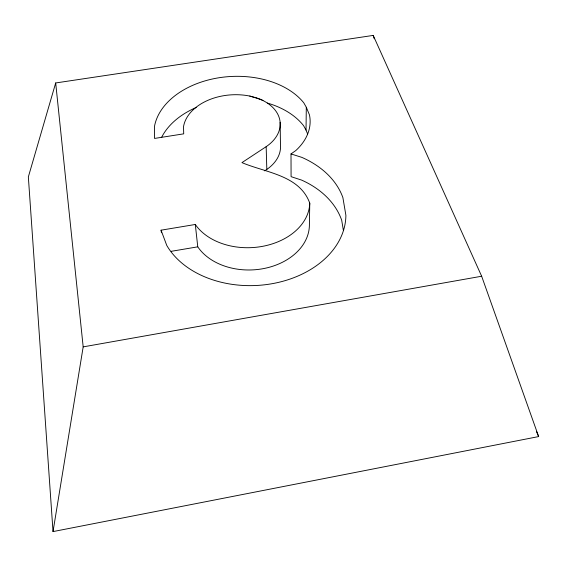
<?xml version="1.0" encoding="UTF-8"?>
<svg xmlns="http://www.w3.org/2000/svg" width="567" height="567" viewBox="0 0 567 567"><rect width="100%" height="100%" fill="white"/><g stroke="black" fill="none" stroke-linecap="round" stroke-linejoin="round"><path stroke-width="0.85" d="M307.569 133.897L306.031 130.098L306.3 107.262L303.792 102.833A79.756 54.255 -3.4 0 0 219.273 77.707A79.756 54.255 -3.4 0 0 154.543 126.08L154.536 138.433L183.708 133.847L183.51 126.732A50.328 34.204 -3.4 0 1 249.749 96.064L256.645 97.907L262.953 100.522A45.091 30.554 -3.3 0 1 266.164 146.676L266.823 169.413L264.676 170.851M266.164 146.676L241.953 162.616C265.647 172.722 299.489 175.033 309.759 203.114L309.384 225.694A58.94 43.836 -2.8 0 1 263.421 268.616A58.94 43.836 -2.8 0 1 197.763 246.836L171.234 251.316M53.022 531.591L83.179 346.876L55.686 82.959L373.206 35.409L481.652 276.235L538.65 436.576L53.022 531.591L28.35 176.918L55.686 82.959M343.318 230.018L341.695 220.237A90.982 68.38 -2.6 0 0 301.651 180.115L291.084 176.663L291.006 153.919L295.733 150.616A69.713 47.132 -3 0 0 309.447 114.86L306.3 107.262M83.179 346.876L481.652 276.235M161.446 232.753L161.063 230.181L195.303 224.475A60.421 44.042 -2.8 0 0 262.606 246.333A60.421 44.042 -2.8 0 0 309.759 203.114M249.749 96.064L261.196 99.537L262.953 100.522M291.006 153.919L301.828 157.371A93.293 68.749 -2.6 0 1 342.886 197.6L345.891 215.297A93.293 68.749 -2.6 0 1 270.906 283.904A93.293 68.749 -2.6 0 1 166.769 245.44L161.063 230.181M306.031 130.098L303.579 125.668A77.927 54.17 -3.4 0 0 267.348 103.059M536.517 431.707L538.65 436.576M373.206 35.409L374.255 38.783M195.303 224.475L197.763 246.836M280.141 122.302L280.467 145.095A44.063 30.512 -3.3 0 1 266.823 169.413M161.595 137.391A77.927 54.17 -3.4 0 1 196.253 107.482"/></g></svg>
